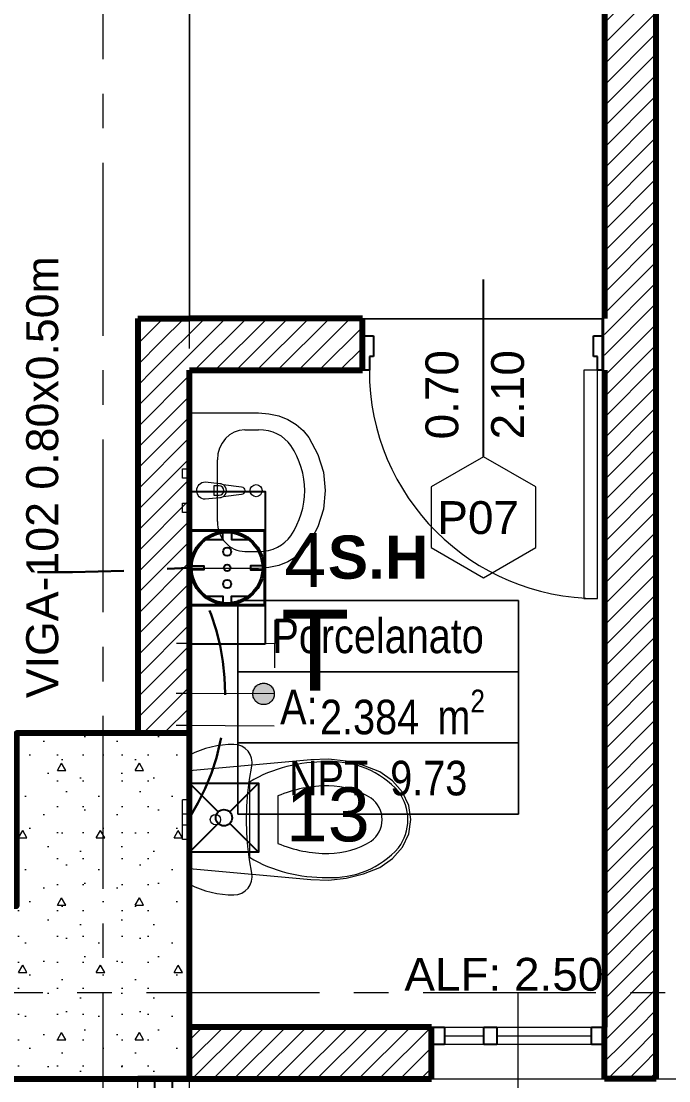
# Model space of a CAD drawing. Header units: inches. Extents: x -19 to 5698, y -728 to 92.
# Drawn here: x 236.083 to 237.956, y 29.695 to 32.76 of the extents above; entities that cross this region are included whole.
import ezdxf
from ezdxf.enums import TextEntityAlignment as Align

# ---------------------------------------------------------------- set-up
doc = ezdxf.new("R2010")
doc.units = ezdxf.units.IN
doc.header["$MEASUREMENT"] = 0
doc.set_wipeout_variables(frame=1)
for name, pattern in [('HIDDEN', [0.375, 0.25, -0.125]), ('Hidden Line', [0.195611, 0.141111, -0.0545]), ('Punto & Raya', [0.65, 0.5, -0.075, 0, -0.075]), ('Rayas', [0.282222, 0.141111, -0.141111]), ('RAYITAS', [0.375, 0.25, -0.125]), ('Wipeout_Contour', [1, 0, -1])]:
    doc.linetypes.add(name, pattern=pattern)
doc.layers.get('0').update_dxf_attribs({"color": 61})
for name, color, linetype, lineweight in [('00 conduct tomacorr', 120, 'HIDDEN', 30), ('00 IE LUZ EMERGENCIA', 253, 'Continuous', 0), ('T-TECHO-E', 150, 'Continuous', 20), ('TOMACORRIENTE', 22, 'RAYITAS', 9)]:
    doc.layers.add(name, color=color, linetype=linetype, lineweight=lineweight)
for name, color, linetype in [('02 _ ARQ _ ALB _ Ejes Generales', 251, 'Continuous'), ('02 _ ARQ _ ALB _ Mobiliario', 7, 'Continuous'), ('02 _ ARQ _ ZON _ Espacio.3D', 7, 'Continuous'), ('08 _ STR _ EXT _ 06 Columnas', 7, 'Continuous'), ('08 _ STR _ EXT _ 07 Losa Aligerada', 7, 'Continuous'), ('08 _ STR _ EXT _ 09 Vigas', 251, 'Continuous'), ('Dibujo 2D - General', 7, 'Continuous'), ('Estructura - 04 MURO', 7, 'Continuous'), ('Fluxometro E. Baño', 140, 'Continuous'), ('Fluxometro E. Mingitorio', 117, 'Continuous'), ('Interior - Sanitarios', 7, 'Continuous'), ('Notas - Etiquetas', 7, 'Continuous'), ('TOMA. HYDROBOX SHUKO S', 7, 'Continuous')]:
    doc.layers.add(name, color=color, linetype=linetype)
doc.styles.add('Annotative', font='arial.ttf')
doc.styles.add('Arial', font='arial.ttf')
doc.styles.add('Estilo_Generado_4', font='swisse.ttf')
doc.styles.add('Estilo_Generado_8', font='arialbd.ttf')
doc.styles.add('Estilo_Generado_9', font='ARIALN.TTF')
pattern_1 = [(45, (185.00004, 1e-08), (-0.030052038, 0.030052038), [])]

# ---------------------------------------------------------------- blocks, each defined once
blk = doc.blocks.new('TOMA. HYDROBOX SHUKO')
at = {"true_color": 0xafd9aa}
h = blk.add_hatch(dxfattribs=at)
h.set_pattern_fill('ANSI31', color=9, scale=0.67)
h.set_pattern_definition([(45, (0, 0), (-1.5041929, 1.5041929), [])])
edge = h.paths.add_edge_path()
edge.add_arc((53447.4624, 40916.352), 0.008, 0, 360)
edge = h.paths.add_edge_path()
edge.add_arc((53447.4942, 40916.3521), 0.00644, 0, 360)
edge = h.paths.add_edge_path()
edge.add_arc((53447.5258, 40916.352), 0.008, 0, 360)
at = {"color": 32, "true_color": 0xcd6928}
blk.add_lwpolyline([(53447.6441, 40916.427), (53447.6441, 40916.277), (53447.3441, 40916.277), (53447.3441, 40916.427)], close=True, dxfattribs=at)
for points in [[(53447.4199, 40916.277), (53447.5683, 40916.277), (53447.5683, 40916.427), (53447.4199, 40916.427), (53447.4199, 40916.277)], [(53447.4216, 40916.2794), (53447.4216, 40916.4245), (53447.5666, 40916.4245), (53447.5666, 40916.2794), (53447.4216, 40916.2794)], [(53447.4899, 40916.421), (53447.4899, 40916.3978), (53447.4983, 40916.3978), (53447.4983, 40916.421)], [(53447.4254, 40916.3603), (53447.4382, 40916.3603), (53447.4382, 40916.3928)], [(53447.5628, 40916.3603), (53447.55, 40916.3603), (53447.55, 40916.3928)], [(53447.4382, 40916.3111), (53447.4382, 40916.3436), (53447.4254, 40916.3436)], [(53447.55, 40916.3111), (53447.55, 40916.3436), (53447.5628, 40916.3436)], [(53447.4899, 40916.2829), (53447.4899, 40916.3061), (53447.4983, 40916.3061), (53447.4983, 40916.2829)]]:
    blk.add_lwpolyline(points, dxfattribs=at)
for centre, radius in [((53447.4941, 40916.352), 0.0725), ((53447.4941, 40916.352), 0.0692), ((53447.4624, 40916.352), 0.008), ((53447.4942, 40916.3521), 0.00644), ((53447.5258, 40916.352), 0.008)]:
    blk.add_circle(centre, radius, dxfattribs=at)
at = {"color": 30, "true_color": 0xf8991e, "style": 'Arial'}
blk.add_text('T', height=0.1588, rotation=90, dxfattribs=at).set_placement((53447.6558, 40916.525), align=Align.MIDDLE_CENTER)
blk = doc.blocks.new('Flux E Baño')
at = {"layer": 'Fluxometro E. Baño'}
for p, q in [((-0.075, 0.15), (-0.0126, 0.0876)), ((0.075, 0.15), (0.0126, 0.0876)), ((-0.0126, 0.0624), (-0.075, 0)), ((0.0126, 0.0624), (0.075, 0))]:
    blk.add_line(p, q, dxfattribs=at)
blk.add_lwpolyline([(-0.075, 0.15), (0.075, 0.15), (0.075, 0), (-0.075, 0)], close=True, dxfattribs=at)
at = {"layer": 'Fluxometro E. Baño', "color": 242, "true_color": 0xcd2027}
blk.add_circle((0, 0.075), 0.0178, dxfattribs=at)
blk = doc.blocks.new('a')
at = {"layer": 'TOMACORRIENTE', "ltscale": 0.05}
h = blk.add_hatch(color=4, dxfattribs=at)
edge = h.paths.add_edge_path()
edge.add_arc((0, 0.0752), 0.0211, 0, 360)
at = {"layer": 'TOMACORRIENTE', "color": 4}
for p, q in [((-0.1455, 0.0963), (-0.0515, 0.0963)), ((-0.0985, 0.0963), (-0.0985, -0.0966)), ((0, 0.0963), (0, -0.0963)), ((0.0623, -0.0963), (0.0623, 0.0963))]:
    blk.add_line(p, q, dxfattribs=at)
blk.add_circle((0, 0.0752), 0.0211, dxfattribs=at)
blk = doc.blocks.new('CABLE 3FACE')
at = {"layer": 'T-TECHO-E', "rotation": 59.94170052614085}
blk.add_blockref('a', (0, 0), dxfattribs=at)

msp = doc.modelspace()

# ---------------------------------------------------------------- linework, layer by layer
at = {"layer": '02 _ ARQ _ ALB _ Ejes Generales', "color": 251, "linetype": 'Punto & Raya', "lineweight": 13, "true_color": 0x636466}
msp.add_line((236.32, 3.05), (236.32, 44.9), dxfattribs=at)
at = {"layer": '02 _ ARQ _ ALB _ Mobiliario', "color": 205, "linetype": 'Continuous', "lineweight": 13}
for p, q in [((236.7431, 30.5589), (236.7431, 30.45)), ((236.8256, 30.5188), (236.8256, 30.45)), ((236.7431, 30.45), (236.7431, 30.3411)), ((236.8256, 30.45), (236.8256, 30.3812))]:
    msp.add_line(p, q, dxfattribs=at)
for centre, major_axis, start_param, end_param in [((236.9823, 30.3605), (0.2571, 0), 0.725935, 1.626524), ((236.958, 30.1919), (0.4255, 0), 1.547178, 2.100199), ((236.9676, 30.1855), (0.3624, 0), 1.557891, 1.973619), ((236.9716, 30.3151), (0.2328, 0), 1.009878, 1.567543), ((237.0628, 30.4492), (0.1386, 0), 0.005861, 0.632505), ((237.0488, 30.4492), (0.0783, 0), 0.010391, 0.933696), ((237.0488, 30.4508), (0.0783, 0), 5.34949, 6.272794), ((237.0628, 30.4508), (0.1386, 0), 5.650681, 6.277325), ((236.9676, 30.7145), (0.3624, 0), 4.309564, 4.725291), ((236.9716, 30.5849), (0.2328, 0), 4.715638, 5.273303), ((236.9823, 30.5395), (0.2571, 0), 4.656658, 5.557246), ((236.958, 30.7081), (0.4255, 0), 4.182984, 4.736005)]:
    msp.add_ellipse(centre, major_axis=major_axis, ratio=0.999377, start_param=start_param, end_param=end_param, dxfattribs=at)
msp.add_ellipse((236.645, 30.45), major_axis=(0, 0.015), ratio=0.999724, dxfattribs=at)
at = {"layer": '02 _ ARQ _ ZON _ Espacio.3D', "color": 251, "linetype": 'Continuous', "lineweight": 13}
for p, q in [((237.5213, 31.0835), (236.7094, 31.0835)), ((236.7094, 31.0835), (236.7094, 30.4659)), ((236.7094, 31.0835), (237.5213, 31.0835)), ((236.7094, 30.8776), (236.7094, 31.0835)), ((237.5213, 30.4659), (237.5213, 31.0835)), ((237.5213, 31.0835), (237.5213, 30.8776)), ((237.5213, 30.8776), (236.7094, 30.8776)), ((236.7094, 30.8776), (237.5213, 30.8776)), ((236.7094, 30.6718), (236.7094, 30.8776)), ((237.5213, 30.8776), (237.5213, 30.6718)), ((237.5213, 30.6718), (236.7094, 30.6718)), ((236.7094, 30.6718), (237.5213, 30.6718)), ((236.7094, 30.4659), (236.7094, 30.6718)), ((237.5213, 30.6718), (237.5213, 30.4659)), ((236.7094, 30.4659), (237.5213, 30.4659)), ((237.5213, 30.4659), (236.7094, 30.4659))]:
    msp.add_line(p, q, dxfattribs=at)
at = {"layer": '02 _ ARQ _ ZON _ Espacio.3D', "color": 254, "linetype": 'Continuous', "lineweight": 0, "flags": 128}
msp.add_lwpolyline([(229.07, 31), (229.57, 31), (229.57, 29.7499), (235.57, 29.75), (235.57, 30.2), (236.07, 30.2), (236.07, 30.7), (236.42, 30.7), (236.42, 31.8991), (237.7701, 31.8991), (237.7701, 32.9963), (236.4201, 32.9963), (236.4201, 39), (236.07, 39), (236.07, 39.4), (235.67, 39.4), (235.67, 39.7505), (229.57, 39.7505), (229.57, 39), (229.07, 39)], dxfattribs=at)
at = {"layer": '02 _ ARQ _ ZON _ Espacio.3D', "color": 9, "linetype": 'Continuous', "lineweight": 5, "flags": 128}
msp.add_lwpolyline([(236.57, 29.85), (237.7701, 29.85), (237.7701, 31.8991), (237.0694, 31.8991), (237.07, 31.7491), (236.57, 31.7491)], close=True, dxfattribs=at)
at = {"layer": '02 _ ARQ _ ZON _ Espacio.3D', "color": 254, "linetype": 'Continuous', "lineweight": 0, "flags": 128}
msp.add_lwpolyline([(236.42, 27), (236.42, 29.7), (231.72, 29.7), (231.72, 26.9), (236.07, 26.9), (236.07, 27)], close=True, dxfattribs=at)
at = {"layer": '08 _ STR _ EXT _ 07 Losa Aligerada', "color": 7, "linetype": 'Rayas', "lineweight": 18, "flags": 128}
msp.add_lwpolyline([(193.22, 11.97, 1.049431), (198.7937, 6.3), (209.6003, 6.3), (209.6003, 6.2005), (214.7981, 6.2005), (214.7981, 7.2), (222.07, 7.2), (222.07, 5.6637), (223.2699, 5.6637), (223.2699, 4.2), (228.3699, 4.2), (228.3699, 5.6637), (229.57, 5.6637), (229.57, 7.2), (236.57, 7.2), (236.57, 14.9999), (236.57, 15.1499), (236.57, 15.1499), (236.57, 15.7999), (236.57, 15.7999), (236.57, 18.1001), (236.57, 20.35), (234.07, 20.35), (231.67, 20.35), (231.67, 22.35), (231.67, 22.6), (231.67, 24.5), (231.67, 24.75), (231.67, 26.75), (236.57, 26.75), (236.57, 29.7), (236.57, 35.2005), (236.57, 39.9), (228.67, 39.9), (223.5529, 39.9), (223.5529, 40.9), (218.9324, 40.9), (218.9324, 39.9), (208.37, 39.9), (208.37, 41.4352), (207.42, 41.4352), (207.42, 42.9), (202.22, 42.9), (202.22, 41.4352), (201.2699, 41.4352), (201.2699, 39.9), (196.2701, 39.9), (196.2701, 41.1), (192.8701, 41.1), (192.8701, 37.7), (194.07, 37.7), (194.07, 33.9), (193.17, 33.9), (193.17, 21.2663), (193.22, 21.2663)], format="xyb", close=True, dxfattribs=at)
at = {"layer": '08 _ STR _ EXT _ 07 Losa Aligerada', "color": 7, "linetype": 'Continuous', "lineweight": 18, "flags": 128}
msp.add_lwpolyline([(236.57, 26.75), (236.57, 39.9), (228.67, 39.9), (226.1798, 39.9), (226.1798, 40.9), (221.5593, 40.9), (221.5593, 39.9), (208.37, 39.9), (208.37, 42.6544), (207.42, 42.6544)], dxfattribs=at)
msp.add_lwpolyline([(237.92, 29.7), (237.92, 35.2005), (236.57, 35.2005), (236.57, 29.7)], close=True, dxfattribs=at)
at = {"layer": 'Estructura - 04 MURO', "color": 152, "linetype": 'Continuous', "lineweight": 25}
msp.add_line((237.42, 31.5), (237.42, 32.0125), dxfattribs=at)
at = {"layer": 'Estructura - 04 MURO', "color": 7, "linetype": 'Continuous', "lineweight": 80}
for p, q in [((237.77, 31.85), (237.77, 31.9)), ((237.77, 31.85), (237.77, 31.9)), ((237.77, 31.75), (237.77, 31.85)), ((237.77, 31.75), (237.77, 31.85)), ((237.77, 31.75), (237.77, 31.85)), ((236.47, 29.7), (236.42, 29.7)), ((236.47, 29.7), (236.42, 29.7)), ((236.52, 29.7), (236.47, 29.7)), ((236.52, 29.7), (236.47, 29.7)), ((236.52, 29.7), (236.47, 29.7)), ((236.57, 29.7), (236.52, 29.7)), ((236.57, 29.7), (236.52, 29.7))]:
    msp.add_line(p, q, dxfattribs=at)
at = {"layer": 'Estructura - 04 MURO', "color": 165, "linetype": 'Continuous', "lineweight": 25}
for p, q in [((237.102, 31.85), (237.102, 31.79)), ((237.738, 31.79), (237.738, 31.85)), ((237.738, 31.85), (237.77, 31.85)), ((237.77, 31.85), (237.77, 31.75)), ((237.102, 31.79), (237.09, 31.79)), ((237.09, 31.79), (237.09, 31.75)), ((237.75, 31.79), (237.738, 31.79)), ((237.75, 31.75), (237.75, 31.79)), ((237.77, 31.75), (237.75, 31.75)), ((237.3075, 29.85), (237.3075, 29.8)), ((237.4213, 29.8), (237.4213, 29.85)), ((237.4213, 29.85), (237.44, 29.85)), ((237.44, 29.85), (237.4588, 29.85)), ((237.4588, 29.85), (237.4588, 29.8)), ((237.7325, 29.8), (237.7325, 29.85)), ((237.44, 29.8), (237.4213, 29.8)), ((237.4588, 29.8), (237.44, 29.8)), ((236.47, 29.674), (236.47, 29.7)), ((236.52, 29.7), (236.52, 29.674))]:
    msp.add_line(p, q, dxfattribs=at)
at = {"layer": 'Estructura - 04 MURO', "color": 165, "linetype": 'Continuous', "lineweight": 15}
for p, q in [((237.75, 31.75), (237.71, 31.75)), ((237.71, 31.75), (237.71, 31.09)), ((237.75, 31.09), (237.75, 31.75)), ((237.71, 31.09), (237.75, 31.09)), ((237.52, 29.2969), (237.52, 29.95)), ((237.3075, 29.85), (237.4213, 29.85)), ((237.3075, 29.825), (237.4213, 29.825)), ((237.4588, 29.85), (237.7325, 29.85)), ((237.4588, 29.825), (237.7325, 29.825)), ((237.4213, 29.8), (237.3075, 29.8)), ((237.7325, 29.8), (237.4588, 29.8)), ((236.42, 27), (236.42, 29.7)), ((236.57, 27), (236.57, 29.7))]:
    msp.add_line(p, q, dxfattribs=at)
at = {"layer": 'Estructura - 04 MURO', "color": 251, "linetype": 'Continuous', "lineweight": 13, "flags": 128}
msp.add_lwpolyline([(237.42, 31.15), (237.5716, 31.2375), (237.5716, 31.4125), (237.42, 31.5), (237.2685, 31.4125), (237.2685, 31.2375)], close=True, dxfattribs=at)
at = {"layer": 'Estructura - 04 MURO', "color": 165, "linetype": 'Continuous', "lineweight": 15}
msp.add_arc((237.75, 31.75), 0.66, 180, 270, dxfattribs=at)
at = {"layer": 'Interior - Sanitarios', "color": 205, "linetype": 'Continuous', "lineweight": 13}
for p, q in [((236.7299, 31.5777), (236.7699, 31.5777)), ((236.6506, 31.3128), (236.6506, 31.4908)), ((236.6553, 31.4154), (236.6405, 31.4154)), ((236.6405, 31.4154), (236.6405, 31.3882)), ((236.6405, 31.3882), (236.6553, 31.3882)), ((236.7299, 31.2259), (236.7699, 31.2259))]:
    msp.add_line(p, q, dxfattribs=at)
at = {"layer": 'Interior - Sanitarios', "color": 205, "linetype": 'Continuous', "lineweight": 13, "flags": 128}
msp.add_lwpolyline([(236.6156, 31.4268), (236.6575, 31.4228, -0.12102), (236.667, 31.4195), (236.72, 31.4129, -0.882566), (236.72, 31.3907), (236.667, 31.3841, -0.12102), (236.6575, 31.3808), (236.6156, 31.3768, -1)], format="xyb", close=True, dxfattribs=at)
at = {"layer": 'Interior - Sanitarios', "color": 205, "linetype": 'Continuous', "lineweight": 13}
msp.add_circle((236.7624, 31.4018), 0.0175, dxfattribs=at)
for centre, radius, start, end in [((236.6556, 31.4018), 0.0211, 302.771, 57.229), ((236.6553, 31.4018), 0.0136, 270, 90)]:
    msp.add_arc(centre, radius, start, end, dxfattribs=at)
for centre, major_axis, ratio, start_param, end_param in [((236.7299, 31.4907), (0, 0.087), 0.9125, 0, 1.570796), ((236.7699, 31.4908), (0.1057, 0), 0.821452, 0.496975, 1.570796), ((236.57, 31.4018), (0.3331, 0), 0.821452, 5.78621, 6.78016), ((236.7299, 31.3129), (0, 0.087), 0.9125, 1.570796, 3.141593), ((236.7699, 31.3127), (0.1057, 0), 0.821452, 4.712389, 5.78621)]:
    msp.add_ellipse(centre, major_axis=major_axis, ratio=ratio, start_param=start_param, end_param=end_param, dxfattribs=at)

# ---------------------------------------------------------------- texts
at = {"layer": '00 IE LUZ EMERGENCIA', "style": 'Annotative'}
for tag, p in [('4', (236.8442, 31.1226)), ('13', (236.8485, 30.3872))]:
    msp.add_attdef(tag, p, '', height=0.1562, dxfattribs=at)
at = {"layer": '02 _ ARQ _ ZON _ Espacio.3D', "color": 251, "lineweight": 25, "attachment_point": 2}
for s, insert, char_height, style in [('\\A1;{\\pqc;\\pt0;\\fArial|b1|i0|c0|p34;S.H}', (237.1154, 31.272), 0.125, 'Estilo_Generado_8'), ('\\A1;{\\pqc;\\pt0;\\fArial Narrow|b0|i0|c0|p34;Porcelanato}', (237.1154, 31.0317), 0.1, 'Estilo_Generado_9'), ('\\A1;{\\pqc;\\pt0;\\fArial Narrow|b0|i0|c0|p34;A: }', (236.8862, 30.8258), 0.1, 'Estilo_Generado_9'), ('\\A1;{\\pqc;\\pt0,0.3;\\fArial Narrow|b0|i0|c0|p34;2.384\\fArial Narrow|b0|i0|c0|p34;\\A1{\\H.66x;\\S^  ;}\\fArial Narrow|b0|i0|c0|p34; m\\fArial Narrow|b0|i0|c0|p34;\\A1{\\H.66x;\\S2^  ;}}', (237.1859, 30.8262), 0.1, 'Estilo_Generado_9'), ('\\A1;{\\pqc;\\pt0;\\fArial Narrow|b0|i0|c0|p34;NPT  9.73}', (237.1154, 30.6203), 0.1, 'Estilo_Generado_9')]:
    msp.add_mtext(s, dxfattribs=dict(at, insert=insert, char_height=char_height, style=style))
at = {"layer": 'Estructura - 04 MURO', "color": 251, "lineweight": 25, "char_height": 0.095, "attachment_point": 7, "style": 'Estilo_Generado_4'}
for s, insert, rotation in [('\\A1;{\\pql;\\pt0;\\fSwis721 Ex BT|b0|i0|c0|p34;0.70\\fSwis721 Ex BT|b0|i0|c0|p34;\\A1{\\H.66x;\\S^  ;}\\fSwis721 Ex BT|b0|i0|c0|p34;\\fSwis721 Ex BT|b0|i0|c0|p34;}', (237.375, 31.55), 90), ('\\A1;{\\pql;\\pt0;\\fSwis721 Ex BT|b0|i0|c0|p34;2.10\\fSwis721 Ex BT|b0|i0|c0|p34;\\A1{\\H.66x;\\S^  ;}\\fSwis721 Ex BT|b0|i0|c0|p34;\\fSwis721 Ex BT|b0|i0|c0|p34;}', (237.565, 31.55), 90), ('\\A1;{\\pql;\\pt0;\\fSwis721 Ex BT|b0|i0|c0|p34;P07\\fSwis721 Ex BT|b0|i0|c0|p34;\\fSwis721 Ex BT|b0|i0|c0|p34;\\fSwis721 Ex BT|b0|i0|c0|p34;}', (237.2867, 31.275), 360)]:
    msp.add_mtext(s, dxfattribs=dict(at, insert=insert, rotation=rotation))
at = {"layer": 'Notas - Etiquetas', "color": 171, "linetype": 'Continuous', "lineweight": 13, "insert": (236.0976, 30.8014), "char_height": 0.0925, "attachment_point": 1, "rotation": 90, "style": 'Estilo_Generado_4'}
msp.add_mtext('\\A1;{\\pql;\\fSwis721 Ex BT|b0|i0|c0|p34;VIGA-102\\fSwis721 Ex BT|b0|i0|c0|p34; \\fSwis721 Ex BT|b0|i0|c0|p34;0.80\\fSwis721 Ex BT|b0|i0|c0|p34;x\\fSwis721 Ex BT|b0|i0|c0|p34;0.50\\fSwis721 Ex BT|b0|i0|c0|p34;m}', dxfattribs=at)

# ---------------------------------------------------------------- next in the draw order: wipeouts: each hides what was drawn before it
at = {"color": 254, "linetype": 'Wipeout_Contour', "lineweight": 0, "ltscale": 4979.340827}
msp.add_wipeout([(236.57, 31.9), (236.42, 31.9), (236.57, 31.75)], dxfattribs=at).dxf.layer = 'Estructura - 04 MURO'
at = {"color": 254, "linetype": 'Wipeout_Contour', "lineweight": 0, "ltscale": 4984.104528}
msp.add_wipeout([(237.77, 29.85), (237.77, 29.7), (237.92, 29.7)], dxfattribs=at).dxf.layer = 'Estructura - 04 MURO'

# ---------------------------------------------------------------- next in the draw order: hatches: boundary and pattern name
at = {"layer": 'Estructura - 04 MURO', "linetype": 'Continuous', "lineweight": 5}
h = msp.add_hatch(dxfattribs=at)
h.set_pattern_fill('LADRILLO_COMÚN_0002', color=250, style=0, pattern_type=2)
h.set_pattern_definition(pattern_1)
h.paths.add_polyline_path([(236.57, 31.9), (236.42, 31.9), (236.57, 31.75)])
h = msp.add_hatch(dxfattribs=at)
h.set_pattern_fill('LADRILLO_COMÚN_0002', color=250, style=0, pattern_type=2)
h.set_pattern_definition(pattern_1)
h.paths.add_polyline_path([(237.77, 29.85), (237.77, 29.7), (237.92, 29.7)])

# ---------------------------------------------------------------- next in the draw order: wipeouts: each hides what was drawn before it
at = {"color": 254, "linetype": 'Wipeout_Contour', "lineweight": 0, "ltscale": 4980.168611}
msp.add_wipeout([(236.42, 31.9), (236.42, 31.75), (236.57, 31.75)], dxfattribs=at).dxf.layer = 'Estructura - 04 MURO'
at = {"color": 254, "linetype": 'Wipeout_Contour', "lineweight": 0, "ltscale": 4983.275276}
msp.add_wipeout([(237.77, 29.85), (237.92, 29.7), (237.92, 29.85)], dxfattribs=at).dxf.layer = 'Estructura - 04 MURO'

# ---------------------------------------------------------------- next in the draw order: hatches: boundary and pattern name
at = {"layer": 'Estructura - 04 MURO', "linetype": 'Continuous', "lineweight": 5}
h = msp.add_hatch(dxfattribs=at)
h.set_pattern_fill('LADRILLO_COMÚN_0002', color=250, style=0, pattern_type=2)
h.set_pattern_definition(pattern_1)
h.paths.add_polyline_path([(236.42, 31.9), (236.42, 31.75), (236.57, 31.75)])
h = msp.add_hatch(dxfattribs=at)
h.set_pattern_fill('LADRILLO_COMÚN_0002', color=250, style=0, pattern_type=2)
h.set_pattern_definition(pattern_1)
h.paths.add_polyline_path([(237.77, 29.85), (237.92, 29.7), (237.92, 29.85)])

# ---------------------------------------------------------------- next in the draw order: linework, layer by layer
at = {"layer": 'Estructura - 04 MURO', "color": 165, "linetype": 'Continuous', "lineweight": 25}
msp.add_line((237.77, 29.8), (237.7325, 29.8), dxfattribs=at)
at = {"layer": 'Estructura - 04 MURO', "color": 7, "linetype": 'Continuous', "lineweight": 80}
msp.add_line((237.77, 29.7), (237.77, 29.8), dxfattribs=at)
msp.add_line((237.77, 29.7), (237.77, 29.8), dxfattribs=at)
at = {"layer": 'Estructura - 04 MURO', "color": 7, "linetype": 'Continuous', "lineweight": 80, "flags": 128}
for points in [[(236.42, 31.9), (236.57, 31.9)], [(237.92, 29.7), (237.77, 29.7)]]:
    msp.add_lwpolyline(points, dxfattribs=at)

# ---------------------------------------------------------------- next in the draw order: wipeouts: each hides what was drawn before it
at = {"color": 254, "linetype": 'Wipeout_Contour', "lineweight": 0, "ltscale": 6645.128384}
msp.add_wipeout([(237.77, 35.0505), (237.77, 29.85), (237.92, 29.85), (237.92, 35.0505)], dxfattribs=at).dxf.layer = 'Estructura - 04 MURO'
at = {"color": 254, "linetype": 'Wipeout_Contour', "lineweight": 0, "ltscale": 9958.539525}
msp.add_wipeout([(236.42, 30.7), (236.57, 30.7), (236.57, 29.85), (236.57, 29.85), (236.57, 31.75), (236.42, 31.75)], dxfattribs=at).dxf.layer = 'Estructura - 04 MURO'

# ---------------------------------------------------------------- next in the draw order: hatches: boundary and pattern name
at = {"layer": 'Estructura - 04 MURO', "linetype": 'Continuous', "lineweight": 5}
h = msp.add_hatch(dxfattribs=at)
h.set_pattern_fill('LADRILLO_COMÚN_0002', color=250, style=0, pattern_type=2)
h.set_pattern_definition(pattern_1)
h.paths.add_polyline_path([(237.77, 35.0505), (237.77, 29.85), (237.92, 29.85), (237.92, 35.0505)])
h = msp.add_hatch(dxfattribs=at)
h.set_pattern_fill('LADRILLO_COMÚN_0002', color=250, style=0, pattern_type=2)
h.set_pattern_definition(pattern_1)
h.paths.add_polyline_path([(236.42, 30.7), (236.57, 30.7), (236.57, 29.85), (236.57, 29.85), (236.57, 31.75), (236.42, 31.75)])

# ---------------------------------------------------------------- next in the draw order: linework, layer by layer
at = {"layer": '00 conduct tomacorr'}
for centre, radius, start, end in [((236.115, 38.7725, 0), 7.6075, 253.16724, 273.41583), ((236.0046, 30.8126), 0.6687, 327.7363, 32.5466)]:
    msp.add_arc(centre, radius, start, end, dxfattribs=at)
at = {"layer": '02 _ ARQ _ ALB _ Ejes Generales', "color": 251, "linetype": 'Punto & Raya', "lineweight": 13, "true_color": 0x636466}
msp.add_line((190.8454, 29.95), (239.57, 29.95), dxfattribs=at)
at = {"layer": '02 _ ARQ _ ALB _ Mobiliario', "color": 205, "linetype": 'Continuous', "lineweight": 13}
for p, q in [((236.55, 30.4903), (236.55, 30.507)), ((236.57, 30.507), (236.55, 30.507)), ((236.57, 30.4903), (236.57, 30.507)), ((236.55, 30.466), (236.55, 30.4903)), ((236.57, 30.466), (236.57, 30.4903)), ((236.55, 30.4613), (236.55, 30.466)), ((236.57, 30.466), (236.55, 30.466)), ((236.55, 30.45), (236.55, 30.4613)), ((236.55, 30.4387), (236.55, 30.45)), ((236.55, 30.434), (236.55, 30.4387)), ((236.57, 30.4613), (236.57, 30.466)), ((236.57, 30.45), (236.57, 30.4613)), ((236.57, 30.4387), (236.57, 30.45)), ((236.57, 30.434), (236.57, 30.4387)), ((236.57, 30.434), (236.55, 30.434)), ((236.55, 30.4097), (236.55, 30.434)), ((236.55, 30.393), (236.55, 30.4097)), ((236.57, 30.4097), (236.57, 30.434)), ((236.57, 30.393), (236.57, 30.4097)), ((236.57, 30.393), (236.55, 30.393))]:
    msp.add_line(p, q, dxfattribs=at)
at = {"layer": '02 _ ARQ _ ALB _ Mobiliario', "color": 205, "linetype": 'Continuous', "lineweight": 13, "flags": 128}
for points in [[(236.57, 30.2632), (236.5851, 30.2561), (236.6006, 30.2499), (236.6164, 30.2446), (236.6324, 30.2403), (236.6488, 30.2369), (236.6652, 30.2345), (236.6818, 30.233), (236.6985, 30.2325), (236.71, 30.2338), (236.721, 30.2376), (236.7309, 30.2437), (236.7392, 30.2518), (236.7455, 30.2615), (236.7495, 30.2724), (236.751, 30.2839), (236.75, 30.2955), (236.7432, 30.3338), (236.7383, 30.3724), (236.7354, 30.4111), (236.7344, 30.45), (236.7354, 30.4889), (236.7383, 30.5276), (236.7432, 30.5662), (236.75, 30.6045), (236.751, 30.6161), (236.7495, 30.6276), (236.7455, 30.6385), (236.7392, 30.6482), (236.7309, 30.6563), (236.721, 30.6624), (236.71, 30.6662), (236.6985, 30.6675), (236.6818, 30.667), (236.6652, 30.6655), (236.6488, 30.6631), (236.6324, 30.6597), (236.6164, 30.6554), (236.6006, 30.6501), (236.5851, 30.6439), (236.57, 30.6368)], [(237.0234, 30.2806), (237.0732, 30.293), (237.1201, 30.312), (237.1573, 30.3376), (237.1858, 30.3706), (237.2038, 30.409), (237.21, 30.45), (237.2038, 30.491), (237.1858, 30.5294), (237.1573, 30.5624), (237.1201, 30.588), (237.0732, 30.607), (237.0234, 30.6194), (236.9721, 30.6249), (236.9204, 30.6233), (236.57, 30.591), (236.57, 30.309), (236.9204, 30.2767), (236.9721, 30.2751)]]:
    msp.add_lwpolyline(points, close=True, dxfattribs=at)
at = {"layer": 'Estructura - 04 MURO', "color": 165, "linetype": 'Continuous', "lineweight": 25}
msp.add_line((237.7325, 29.85), (237.77, 29.85), dxfattribs=at)
at = {"layer": 'Estructura - 04 MURO', "color": 7, "linetype": 'Continuous', "lineweight": 80}
msp.add_line((237.77, 29.8), (237.77, 29.85), dxfattribs=at)
msp.add_line((237.77, 29.8), (237.77, 29.85), dxfattribs=at)
msp.add_line((237.77, 29.8), (237.77, 29.85), dxfattribs=at)
at = {"layer": 'Estructura - 04 MURO', "color": 7, "linetype": 'Continuous', "lineweight": 80, "flags": 128}
for points in [[(237.92, 29.7), (237.92, 35.0505)], [(237.77, 33), (237.77, 31.9)], [(236.42, 31.9), (236.42, 30.7)], [(236.57, 29.85), (236.57, 31.75)], [(237.77, 31.75), (237.77, 29.85)], [(236.57, 29.85), (236.57, 29.85)]]:
    msp.add_lwpolyline(points, dxfattribs=at)
at = {"layer": 'Interior - Sanitarios', "color": 205, "linetype": 'Continuous', "lineweight": 13, "flags": 128}
for points in [[(236.57, 31.6266), (236.7699, 31.6266), (236.7993, 31.6244), (236.8278, 31.6179), (236.8544, 31.6074), (236.8783, 31.5932), (236.8988, 31.5757), (236.9151, 31.5555), (236.9413, 31.5067), (236.9572, 31.455), (236.9626, 31.4018), (236.9572, 31.3486), (236.9413, 31.2969), (236.9151, 31.2481), (236.8988, 31.2279), (236.8783, 31.2104), (236.8544, 31.1961), (236.8278, 31.1856), (236.7993, 31.1792), (236.7699, 31.177), (236.57, 31.177)], [(236.57, 31.4653), (236.57, 31.4383), (236.55, 31.4383), (236.55, 31.4653)], [(236.57, 31.3653), (236.57, 31.3383), (236.55, 31.3383), (236.55, 31.3653)]]:
    msp.add_lwpolyline(points, close=True, dxfattribs=at)

# ---------------------------------------------------------------- next in the draw order: block references
at = {"layer": '00 conduct tomacorr', "xscale": 1.47256122672843, "yscale": 1.47256122672843, "zscale": 1.47256122672843, "rotation": 209.789477782332}
msp.add_blockref('CABLE 3FACE', (236.6734, 30.8143), dxfattribs=at)
at = {"layer": 'Fluxometro E. Mingitorio', "xscale": 1.326124489380591, "yscale": 1.326124489380591, "zscale": 1.326124489380591}
msp.add_blockref('Flux E Baño', (236.6695, 30.3562), dxfattribs=at)
at = {"layer": 'TOMA. HYDROBOX SHUKO S', "xscale": 1.47256122672843, "yscale": 1.47256122672843, "zscale": 1.47256122672843, "rotation": 269.9997144350116}
msp.add_blockref('TOMA. HYDROBOX SHUKO', (-60014.7625, 78736.1863), dxfattribs=at)

# ---------------------------------------------------------------- next in the draw order: texts
at = {"layer": 'Estructura - 04 MURO', "color": 251, "lineweight": 25, "insert": (237.1913, 29.9275), "char_height": 0.095, "attachment_point": 7, "style": 'Estilo_Generado_4'}
msp.add_mtext('\\A1;{\\pql;\\pt0;\\fSwis721 Ex BT|b0|i0|c0|p34;ALF: 2.50\\fSwis721 Ex BT|b0|i0|c0|p34;\\A1{\\H.66x;\\S^  ;}\\fSwis721 Ex BT|b0|i0|c0|p34;\\fSwis721 Ex BT|b0|i0|c0|p34;}', dxfattribs=at)

# ---------------------------------------------------------------- next in the draw order: wipeouts: each hides what was drawn before it
at = {"color": 254, "linetype": 'Wipeout_Contour', "lineweight": 0, "ltscale": 6640.972741}
msp.add_wipeout([(236.57, 31.9), (236.57, 31.75), (237.07, 31.75), (237.07, 31.9)], dxfattribs=at).dxf.layer = 'Estructura - 04 MURO'
at = {"color": 254, "linetype": 'Wipeout_Contour', "lineweight": 0, "ltscale": 6641.220461}
msp.add_wipeout([(236.57, 29.7), (237.27, 29.7), (237.27, 29.85), (236.57, 29.85)], dxfattribs=at).dxf.layer = 'Estructura - 04 MURO'

# ---------------------------------------------------------------- next in the draw order: hatches: boundary and pattern name
at = {"layer": '08 _ STR _ EXT _ 06 Columnas', "linetype": 'Continuous', "lineweight": 9}
h = msp.add_hatch(dxfattribs=at)
h.set_pattern_fill('HORMIGÓN_EN_MASA_0002', style=0, pattern_type=2)
h.set_pattern_definition([(0, (185.00004, 1e-08), (0, 0.3897114), [0.024375, -0.200625]), (0, (185.11254, 0.19486), (0, 0.3897114), [0.024375, -0.200625]), (60, (185.00004, 1e-08), (-0.3375, 0.1948557), [0.024375, -0.200625]), (60, (185.22504, 1e-08), (-0.3375, 0.1948557), [0.024375, -0.200625]), (120, (185.0244, 1e-08), (0.3375, 0.1948557), [0.024375, -0.200625]), (120, (185.2494, 1e-08), (0.3375, 0.1948557), [0.024375, -0.200625]), (0, (185.00004, 0.0375), (0, 0.075), [0, -0.075, 0, -0.1125]), (45, (185.03754, 0.0375), (-0.05303301, 0.05303301), [0, -0.05625, 0, -0.09375])])
h.paths.add_polyline_path([(235.57, 29.7), (236.57, 29.7), (236.57, 30.7), (236.07, 30.7), (236.07, 30.2), (235.57, 30.2)])
at = {"layer": 'Estructura - 04 MURO', "linetype": 'Continuous', "lineweight": 5}
h = msp.add_hatch(dxfattribs=at)
h.set_pattern_fill('LADRILLO_COMÚN_0002', color=250, style=0, pattern_type=2)
h.set_pattern_definition(pattern_1)
h.paths.add_polyline_path([(236.57, 31.9), (236.57, 31.75), (237.07, 31.75), (237.07, 31.9)])
h = msp.add_hatch(dxfattribs=at)
h.set_pattern_fill('LADRILLO_COMÚN_0002', color=250, style=0, pattern_type=2)
h.set_pattern_definition(pattern_1)
h.paths.add_polyline_path([(236.57, 29.7), (237.27, 29.7), (237.27, 29.85), (236.57, 29.85)])

# ---------------------------------------------------------------- next in the draw order: linework, layer by layer
at = {"layer": '08 _ STR _ EXT _ 06 Columnas', "color": 7, "linetype": 'Continuous', "lineweight": 80, "flags": 128}
msp.add_lwpolyline([(235.57, 29.7), (236.57, 29.7), (236.57, 30.7), (236.07, 30.7), (236.07, 30.2), (235.57, 30.2)], close=True, dxfattribs=at)
at = {"layer": '08 _ STR _ EXT _ 09 Vigas', "color": 251, "linetype": 'Hidden Line', "lineweight": 13, "true_color": 0x636466}
msp.add_line((236.57, 26.75), (236.57, 39.9), dxfattribs=at)
at = {"layer": 'Dibujo 2D - General', "color": 7, "linetype": 'Continuous', "lineweight": 13}
msp.add_line((236.57, 29.7), (240.0467, 29.7), dxfattribs=at)
at = {"layer": 'Estructura - 04 MURO', "color": 7, "linetype": 'Continuous', "lineweight": 80}
for p, q in [((237.07, 31.85), (237.07, 31.9)), ((237.07, 31.85), (237.07, 31.9)), ((237.07, 31.75), (237.07, 31.85)), ((237.07, 31.75), (237.07, 31.85)), ((237.07, 31.75), (237.07, 31.85)), ((237.27, 29.8), (237.27, 29.85)), ((237.27, 29.8), (237.27, 29.85)), ((237.27, 29.8), (237.27, 29.85)), ((237.27, 29.7), (237.27, 29.8)), ((237.27, 29.7), (237.27, 29.8))]:
    msp.add_line(p, q, dxfattribs=at)
at = {"layer": 'Estructura - 04 MURO', "color": 165, "linetype": 'Continuous', "lineweight": 25}
for p, q in [((237.07, 31.75), (237.07, 31.85)), ((237.07, 31.85), (237.102, 31.85)), ((237.09, 31.75), (237.07, 31.75)), ((237.27, 29.85), (237.3075, 29.85)), ((237.3075, 29.8), (237.27, 29.8))]:
    msp.add_line(p, q, dxfattribs=at)
at = {"layer": 'Estructura - 04 MURO', "color": 165, "linetype": 'Continuous', "lineweight": 15}
for p, q in [((237.27, 29.85), (237.77, 29.85)), ((237.27, 29.7), (237.77, 29.7))]:
    msp.add_line(p, q, dxfattribs=at)
at = {"layer": 'Estructura - 04 MURO', "color": 7, "linetype": 'Continuous', "lineweight": 80, "flags": 128}
for points in [[(237.07, 31.9), (236.57, 31.9)], [(236.57, 31.75), (237.07, 31.75)], [(237.27, 29.85), (236.57, 29.85)], [(236.57, 29.7), (237.27, 29.7)]]:
    msp.add_lwpolyline(points, dxfattribs=at)

doc.saveas('drawing.dxf')
